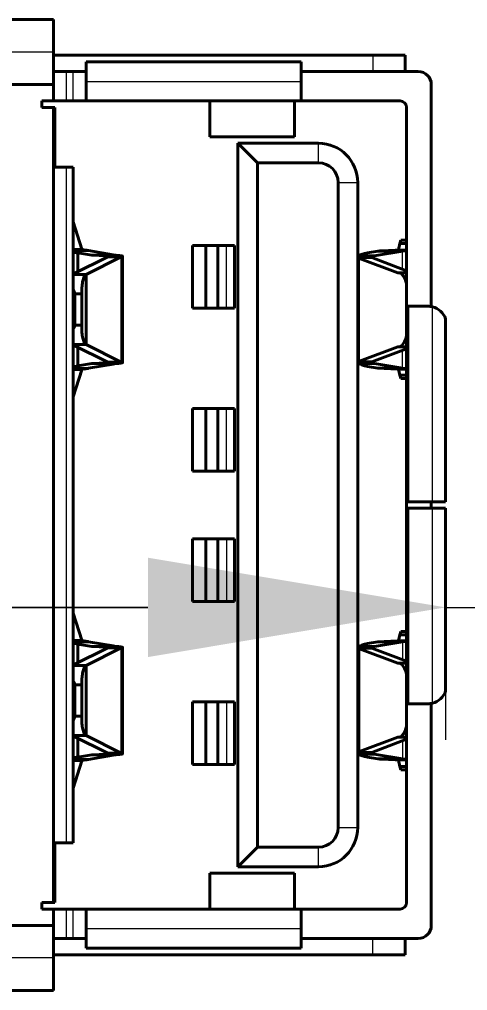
# Model space of a CAD drawing. Header units: inches. Extents: x 2.43 to 8.4, y 3.17 to 7.37.
# Drawn here: x 4.03 to 4.301, y 3.231 to 3.818 of the extents above; entities that cross this region are included whole.
import ezdxf

# ---------------------------------------------------------------- set-up
doc = ezdxf.new("R2010")
doc.units = ezdxf.units.IN
doc.header["$LTSCALE"] = 0.5
doc.header["$MEASUREMENT"] = 0
doc.header["$PDMODE"] = 33
doc.header["$PDSIZE"] = 0.03937
for name, color, linetype, lineweight in [('ANNOTATION_TEXT', 7, 'Continuous', 25), ('TANGENT_LINES', 7, 'Continuous', 15), ('Visible', 7, 'Continuous', 40)]:
    doc.layers.add(name, color=color, linetype=linetype, lineweight=lineweight)
doc.styles.add('Onshape-Standard-Dimension', font='')
doc.styles.get('Onshape-Standard-Dimension').set_extended_font_data('Noto Sans')
doc.dimstyles.new('Onshape-Standard$0', dxfattribs={"dimtxt": 0.12, "dimasz": 0.18, "dimexe": 0.08, "dimexo": 0.0625, "dimgap": 0.09, "dimtad": 0, "dimtih": 1, "dimtoh": 1, "dimdec": 3, "dimzin": 7, "dimdsep": 46, "dimtxsty": 'Onshape-Standard-Dimension', "dimcen": 0.09, "dimclrd": 7, "dimclre": 7, "dimclrt": 7, "dimadec": 1, "dimazin": 0, "dimtfac": 1, "dimtdec": 3, "dimtofl": 0, "dimtmove": 0, "dimatfit": 3, "dimfxl": 1, "dimtolj": 1, "dimtzin": 7, "dimlwd": 13, "dimlwe": 13, "dimarcsym": 1})

# ---------------------------------------------------------------- blocks, each defined once
blk = doc.blocks.new('*D4')
at = {"layer": 'ANNOTATION_TEXT', "color": 7, "lineweight": 13}
for p, q in [((3.60745, 3.52515), (3.60745, 3.54265)), ((3.78745, 3.46265), (4.10737, 3.46265)), ((4.10737, 3.46265), (3.78745, 3.46265)), ((4.28737, 3.46397), (4.28737, 3.38265)), ((4.28737, 3.46265), (4.46737, 3.46265))]:
    blk.add_line(p, q, dxfattribs=at)
at = {"layer": 'ANNOTATION_TEXT', "color": 7}
for points in [[(3.78745, 3.49265), (3.78745, 3.43265), (3.60745, 3.46265)], [(4.10737, 3.43265), (4.10737, 3.49265), (4.28737, 3.46265)]]:
    blk.add_solid(points, dxfattribs=at)
at = {"layer": 'Defpoints', "color": 0}
for p in [(4.28737, 3.52647), (3.60745, 3.46265), (4.28737, 3.46265)]:
    blk.add_point(p, dxfattribs=at)
at = {"layer": 'ANNOTATION_TEXT', "color": 7, "insert": (4.98318, 3.46265), "char_height": 0.12, "attachment_point": 5, "style": 'Onshape-Standard-Dimension'}
blk.add_mtext('\\A1;17.270 mm ', dxfattribs=at)

msp = doc.modelspace()

# ---------------------------------------------------------------- linework, layer by layer
at = {"layer": 'TANGENT_LINES'}
for p, q in [((4.050365, 3.798119), (3.932255, 3.798119)), ((4.243279, 3.796151), (4.243279, 3.786308)), ((4.058239, 3.768592), (4.058239, 3.786308)), ((4.062176, 3.768592), (4.062176, 3.786308)), ((4.07005, 3.780403), (4.199972, 3.780403)), ((4.210577, 3.73119), (4.210577, 3.743001)), ((4.058239, 3.320364), (4.058239, 3.728631)), ((4.062176, 3.320364), (4.062176, 3.728631)), ((4.222388, 3.719379), (4.234199, 3.719379)), ((4.154838, 3.643395), (4.154838, 3.68119)), ((4.235399, 3.611393), (4.235399, 3.673492)), ((4.244263, 3.673353), (4.244263, 3.675031)), ((4.26121, 3.666995), (4.26121, 3.67785)), ((4.279499, 3.526466), (4.279499, 3.644148)), ((4.26121, 3.607215), (4.26121, 3.617891)), ((4.244263, 3.610025), (4.244263, 3.611533)), ((4.154838, 3.54497), (4.154838, 3.582765)), ((4.279499, 3.404846), (4.279499, 3.522529)), ((4.154838, 3.504025), (4.154838, 3.46623)), ((4.235399, 3.437601), (4.235399, 3.375502)), ((4.244263, 3.438971), (4.244263, 3.437462)), ((4.26121, 3.44178), (4.26121, 3.431104)), ((4.154838, 3.4056), (4.154838, 3.367804)), ((4.26121, 3.382), (4.26121, 3.371145)), ((4.244263, 3.375642), (4.244263, 3.373963)), ((4.222388, 3.329615), (4.234199, 3.329615)), ((4.210577, 3.305993), (4.210577, 3.317804)), ((4.058239, 3.262686), (4.058239, 3.280403)), ((4.062176, 3.262686), (4.062176, 3.280403)), ((4.07005, 3.268592), (4.199972, 3.268592)), ((4.243279, 3.252844), (4.243279, 3.262686)), ((4.050365, 3.250875), (3.932255, 3.250875))]:
    msp.add_line(p, q, dxfattribs=at)
at = {"layer": 'Visible'}
for p, q in [((4.050365, 3.817804), (3.932255, 3.817804)), ((4.050365, 3.798119), (4.050365, 3.817804)), ((4.050365, 3.778434), (4.050365, 3.798119)), ((4.243279, 3.796151), (4.050365, 3.796151)), ((4.262964, 3.796151), (4.243279, 3.796151)), ((4.262964, 3.796151), (4.262964, 3.786308)), ((4.07005, 3.792214), (4.07005, 3.780403)), ((4.07005, 3.792214), (4.199972, 3.792214)), ((4.199972, 3.792214), (4.199972, 3.780403)), ((4.050365, 3.786308), (4.058239, 3.786308)), ((4.058239, 3.786308), (4.062176, 3.786308)), ((4.062176, 3.786308), (4.07005, 3.786308)), ((4.270838, 3.786308), (4.199972, 3.786308)), ((4.050365, 3.778434), (3.932255, 3.778434)), ((4.050365, 3.768592), (4.050365, 3.778434)), ((4.07005, 3.780403), (4.07005, 3.768592)), ((4.199972, 3.780403), (4.199972, 3.768592)), ((4.278712, 3.644255), (4.278712, 3.778434)), ((4.043294, 3.764655), (4.043294, 3.768592)), ((4.050365, 3.768592), (4.043294, 3.768592)), ((4.058239, 3.768592), (4.050365, 3.768592)), ((4.062176, 3.768592), (4.058239, 3.768592)), ((4.07005, 3.768592), (4.062176, 3.768592)), ((4.07005, 3.768592), (4.199972, 3.768592)), ((4.144854, 3.746938), (4.144854, 3.768592)), ((4.196035, 3.746938), (4.196035, 3.768592)), ((4.259814, 3.768592), (4.199972, 3.768592)), ((4.050365, 3.764655), (4.043294, 3.764655)), ((4.050365, 3.28434), (4.050365, 3.764655)), ((4.050405, 3.764655), (4.050365, 3.764655)), ((4.051168, 3.764655), (4.050405, 3.764655)), ((4.050405, 3.764655), (4.050405, 3.728631)), ((4.051168, 3.743001), (4.051168, 3.764655)), ((4.263751, 3.28434), (4.263751, 3.764655)), ((4.050405, 3.743001), (4.051168, 3.743001)), ((4.051168, 3.743001), (4.051168, 3.728631)), ((4.196035, 3.746938), (4.144854, 3.746938)), ((4.161758, 3.305993), (4.161758, 3.743001)), ((4.161758, 3.743001), (4.210577, 3.743001)), ((4.161758, 3.743001), (4.173569, 3.73119)), ((4.173569, 3.73119), (4.173569, 3.317804)), ((4.210577, 3.73119), (4.173569, 3.73119)), ((4.050405, 3.728631), (4.058239, 3.728631)), ((4.058239, 3.728631), (4.062176, 3.728631)), ((4.062176, 3.728631), (4.062192, 3.728631)), ((4.062192, 3.728631), (4.062192, 3.320364)), ((4.222388, 3.329615), (4.222388, 3.719379)), ((4.234199, 3.719379), (4.234199, 3.329615)), ((4.067342, 3.679013), (4.062192, 3.695442)), ((4.260229, 3.684438), (4.259786, 3.682354)), ((4.260229, 3.684438), (4.263749, 3.684438)), ((4.263751, 3.682359), (4.263749, 3.684438)), ((4.067697, 3.678798), (4.062192, 3.678798)), ((4.071485, 3.678156), (4.062192, 3.678156)), ((4.086454, 3.675626), (4.071485, 3.678156)), ((4.134375, 3.68119), (4.134375, 3.643395)), ((4.134375, 3.68119), (4.142332, 3.68119)), ((4.142332, 3.68119), (4.149621, 3.68119)), ((4.142332, 3.643395), (4.142332, 3.68119)), ((4.149621, 3.643395), (4.149621, 3.68119)), ((4.149621, 3.68119), (4.154838, 3.68119)), ((4.154838, 3.68119), (4.159814, 3.68119)), ((4.159814, 3.643395), (4.159814, 3.68119)), ((4.258866, 3.678493), (4.263751, 3.678493)), ((4.259786, 3.682354), (4.258886, 3.678534)), ((4.259786, 3.682354), (4.263751, 3.682354)), ((4.08308, 3.67445), (4.062453, 3.6641)), ((4.065108, 3.676749), (4.073574, 3.675319)), ((4.065108, 3.676749), (4.065108, 3.665432)), ((4.069999, 3.663774), (4.091274, 3.67445)), ((4.073574, 3.675319), (4.08234, 3.674904)), ((4.08801, 3.675319), (4.073574, 3.675319)), ((4.082344, 3.674904), (4.082344, 3.67408)), ((4.091274, 3.67445), (4.08308, 3.67445)), ((4.084222, 3.674699), (4.084063, 3.674641)), ((4.091274, 3.67445), (4.091613, 3.674517)), ((4.091646, 3.674517), (4.092109, 3.674714)), ((4.091646, 3.674517), (4.091646, 3.610699)), ((4.092109, 3.610501), (4.092109, 3.674714)), ((4.234539, 3.674181), (4.234539, 3.610691)), ((4.23502, 3.675025), (4.23454, 3.674223)), ((4.23454, 3.674223), (4.242416, 3.674223)), ((4.234627, 3.673948), (4.242686, 3.673948)), ((4.235019, 3.675035), (4.244255, 3.675035)), ((4.235399, 3.673492), (4.258492, 3.664828)), ((4.246348, 3.677844), (4.240091, 3.676807)), ((4.263751, 3.666041), (4.242699, 3.67394)), ((4.244257, 3.675035), (4.261212, 3.677845)), ((4.246347, 3.677855), (4.261208, 3.677855)), ((4.261211, 3.677855), (4.263813, 3.678031)), ((4.062453, 3.6641), (4.062178, 3.663961)), ((4.069894, 3.663748), (4.06218, 3.663748)), ((4.069999, 3.663774), (4.069999, 3.621441)), ((4.258492, 3.664828), (4.259684, 3.664828)), ((4.259684, 3.664828), (4.263751, 3.664828)), ((4.062231, 3.65458), (4.062231, 3.630635)), ((4.063166, 3.652026), (4.063166, 3.633189)), ((4.067336, 3.652025), (4.063166, 3.652025)), ((4.067334, 3.633189), (4.067334, 3.652026)), ((4.134375, 3.643395), (4.142332, 3.643395)), ((4.142332, 3.643395), (4.149621, 3.643395)), ((4.149621, 3.643395), (4.154838, 3.643395)), ((4.154838, 3.643395), (4.159814, 3.643395)), ((4.264539, 3.526466), (4.264539, 3.644576)), ((4.264539, 3.644576), (4.27635, 3.644576)), ((4.067337, 3.633189), (4.063166, 3.633189)), ((4.287373, 3.526466), (4.287373, 3.637005)), ((4.062178, 3.621254), (4.062453, 3.621115)), ((4.069894, 3.621494), (4.06218, 3.621494)), ((4.062453, 3.621115), (4.08308, 3.610766)), ((4.065108, 3.619783), (4.065108, 3.608466)), ((4.091274, 3.610766), (4.069999, 3.621441)), ((4.258492, 3.620058), (4.235399, 3.611393)), ((4.259684, 3.620058), (4.258492, 3.620058)), ((4.259684, 3.620058), (4.263751, 3.620058)), ((4.242699, 3.610946), (4.263751, 3.618844)), ((4.073574, 3.609897), (4.065108, 3.608466)), ((4.071485, 3.607059), (4.086454, 3.609589)), ((4.08234, 3.610311), (4.073574, 3.609897)), ((4.08801, 3.609897), (4.073574, 3.609897)), ((4.082344, 3.611135), (4.082344, 3.610311)), ((4.091274, 3.610766), (4.08308, 3.610766)), ((4.084063, 3.610574), (4.084222, 3.610516)), ((4.091613, 3.610699), (4.091274, 3.610766)), ((4.092109, 3.610501), (4.091646, 3.610699)), ((4.23454, 3.610662), (4.242416, 3.610662)), ((4.234627, 3.610941), (4.242686, 3.610941)), ((4.23503, 3.610014), (4.244316, 3.610014)), ((4.240091, 3.608252), (4.246404, 3.607206)), ((4.244316, 3.610014), (4.244262, 3.610025)), ((4.26121, 3.607215), (4.244316, 3.610014)), ((4.071485, 3.607049), (4.062192, 3.607049)), ((4.067697, 3.60641), (4.062192, 3.60641)), ((4.062192, 3.589773), (4.067342, 3.606202)), ((4.246404, 3.607206), (4.261262, 3.607206)), ((4.25887, 3.606564), (4.263751, 3.606564)), ((4.258886, 3.606523), (4.259788, 3.602904)), ((4.259788, 3.602904), (4.260229, 3.600934)), ((4.259788, 3.602904), (4.263751, 3.602904)), ((4.263774, 3.607025), (4.261261, 3.607195)), ((4.263749, 3.600934), (4.263751, 3.602904)), ((4.260229, 3.600934), (4.263749, 3.600934)), ((4.134375, 3.582765), (4.134375, 3.54497)), ((4.134375, 3.582765), (4.142332, 3.582765)), ((4.142332, 3.582765), (4.149621, 3.582765)), ((4.142332, 3.54497), (4.142332, 3.582765)), ((4.149621, 3.54497), (4.149621, 3.582765)), ((4.149621, 3.582765), (4.154838, 3.582765)), ((4.154838, 3.582765), (4.159814, 3.582765)), ((4.159814, 3.54497), (4.159814, 3.582765)), ((4.134375, 3.54497), (4.142332, 3.54497)), ((4.142332, 3.54497), (4.149621, 3.54497)), ((4.149621, 3.54497), (4.154838, 3.54497)), ((4.154838, 3.54497), (4.159814, 3.54497)), ((4.279499, 3.526466), (4.264539, 3.526466)), ((4.278712, 3.522529), (4.278712, 3.526466)), ((4.287373, 3.526466), (4.279499, 3.526466)), ((4.264539, 3.404419), (4.264539, 3.522529)), ((4.264539, 3.522529), (4.279499, 3.522529)), ((4.279499, 3.522529), (4.287373, 3.522529)), ((4.287373, 3.411989), (4.287373, 3.522529)), ((4.134375, 3.504025), (4.134375, 3.46623)), ((4.134375, 3.504025), (4.142332, 3.504025)), ((4.142332, 3.504025), (4.149621, 3.504025)), ((4.142332, 3.504025), (4.142332, 3.46623)), ((4.149621, 3.504025), (4.149621, 3.46623)), ((4.149621, 3.504025), (4.154838, 3.504025)), ((4.154838, 3.504025), (4.159814, 3.504025)), ((4.159814, 3.504025), (4.159814, 3.46623)), ((4.134375, 3.46623), (4.142332, 3.46623)), ((4.142332, 3.46623), (4.149621, 3.46623)), ((4.149621, 3.46623), (4.154838, 3.46623)), ((4.154838, 3.46623), (4.159814, 3.46623)), ((4.067342, 3.442793), (4.062192, 3.459222)), ((4.258886, 3.442472), (4.259788, 3.44609)), ((4.259788, 3.44609), (4.260229, 3.44806)), ((4.259788, 3.44609), (4.263751, 3.44609)), ((4.260229, 3.44806), (4.263749, 3.44806)), ((4.263749, 3.44806), (4.263751, 3.44609)), ((4.067697, 3.442578), (4.062192, 3.442578)), ((4.071485, 3.441936), (4.062192, 3.441936)), ((4.08308, 3.438229), (4.062453, 3.427879)), ((4.065108, 3.440529), (4.073574, 3.439098)), ((4.065108, 3.440529), (4.065108, 3.429212)), ((4.069999, 3.427554), (4.091274, 3.438229)), ((4.086454, 3.439406), (4.071485, 3.441936)), ((4.073574, 3.439098), (4.08234, 3.438684)), ((4.08801, 3.439098), (4.073574, 3.439098)), ((4.082344, 3.438684), (4.082344, 3.43786)), ((4.091274, 3.438229), (4.08308, 3.438229)), ((4.084222, 3.438478), (4.084063, 3.438421)), ((4.091274, 3.438229), (4.091613, 3.438296)), ((4.091646, 3.438296), (4.092109, 3.438494)), ((4.091646, 3.438296), (4.091646, 3.374478)), ((4.092109, 3.374281), (4.092109, 3.438494)), ((4.234539, 3.438304), (4.234539, 3.374805)), ((4.23454, 3.438338), (4.235031, 3.438971)), ((4.23454, 3.438338), (4.242416, 3.438338)), ((4.234627, 3.438057), (4.242686, 3.438057)), ((4.23503, 3.43898), (4.244273, 3.43898)), ((4.258492, 3.428937), (4.235399, 3.437601)), ((4.240091, 3.440743), (4.246404, 3.441789)), ((4.242699, 3.438048), (4.263751, 3.43015)), ((4.26121, 3.44178), (4.244277, 3.438974)), ((4.246404, 3.441799), (4.261262, 3.441799)), ((4.25887, 3.442438), (4.263751, 3.442438)), ((4.263774, 3.441969), (4.261261, 3.441799)), ((4.062453, 3.427879), (4.062178, 3.427741)), ((4.069894, 3.427528), (4.06218, 3.427528)), ((4.069999, 3.427554), (4.069999, 3.385221)), ((4.259684, 3.428937), (4.258492, 3.428937)), ((4.259684, 3.428937), (4.263751, 3.428937)), ((4.062231, 3.41836), (4.062231, 3.394415)), ((4.063166, 3.415805), (4.063166, 3.396969)), ((4.067336, 3.415805), (4.063166, 3.415805)), ((4.067334, 3.396969), (4.067334, 3.415805)), ((4.134375, 3.4056), (4.134375, 3.367804)), ((4.134375, 3.4056), (4.142332, 3.4056)), ((4.142332, 3.4056), (4.149621, 3.4056)), ((4.142332, 3.4056), (4.142332, 3.367804)), ((4.149621, 3.4056), (4.149621, 3.367804)), ((4.149621, 3.4056), (4.154838, 3.4056)), ((4.154838, 3.4056), (4.159814, 3.4056)), ((4.159814, 3.4056), (4.159814, 3.367804)), ((4.27635, 3.404419), (4.264539, 3.404419)), ((4.278712, 3.27056), (4.278712, 3.404739)), ((4.067337, 3.396969), (4.063166, 3.396969)), ((4.062178, 3.385034), (4.062453, 3.384895)), ((4.069894, 3.385273), (4.06218, 3.385273)), ((4.062453, 3.384895), (4.08308, 3.374545)), ((4.091274, 3.374545), (4.069999, 3.385221)), ((4.065108, 3.383563), (4.065108, 3.372245)), ((4.235399, 3.375502), (4.258492, 3.384166)), ((4.263751, 3.382953), (4.242699, 3.375055)), ((4.258492, 3.384166), (4.259684, 3.384166)), ((4.259684, 3.384166), (4.263751, 3.384166)), ((4.073574, 3.373676), (4.065108, 3.372245)), ((4.071485, 3.370839), (4.086454, 3.373368)), ((4.08234, 3.374091), (4.073574, 3.373676)), ((4.08801, 3.373676), (4.073574, 3.373676)), ((4.082344, 3.374914), (4.082344, 3.374091)), ((4.091274, 3.374545), (4.08308, 3.374545)), ((4.084063, 3.374353), (4.084222, 3.374296)), ((4.091613, 3.374478), (4.091274, 3.374545)), ((4.092109, 3.374281), (4.091646, 3.374478)), ((4.23454, 3.374776), (4.242416, 3.374776)), ((4.23502, 3.373969), (4.23454, 3.374771)), ((4.234627, 3.37505), (4.242686, 3.37505)), ((4.235019, 3.373969), (4.244255, 3.373969)), ((4.244257, 3.373959), (4.261209, 3.37115)), ((4.071485, 3.370829), (4.062192, 3.370829)), ((4.067697, 3.37019), (4.062192, 3.37019)), ((4.062192, 3.353552), (4.067342, 3.369982)), ((4.134375, 3.367804), (4.142332, 3.367804)), ((4.142332, 3.367804), (4.149621, 3.367804)), ((4.149621, 3.367804), (4.154838, 3.367804)), ((4.154838, 3.367804), (4.159814, 3.367804)), ((4.246348, 3.37115), (4.240091, 3.372187)), ((4.246347, 3.37115), (4.261208, 3.37115)), ((4.258866, 3.370508), (4.263751, 3.370508)), ((4.259786, 3.366641), (4.258886, 3.37046)), ((4.261208, 3.37114), (4.263813, 3.370964)), ((4.260229, 3.364557), (4.259786, 3.366641)), ((4.259786, 3.366641), (4.263751, 3.366641)), ((4.260229, 3.364557), (4.263749, 3.364557)), ((4.263751, 3.366636), (4.263749, 3.364557)), ((4.050405, 3.320364), (4.050405, 3.28434)), ((4.058239, 3.320364), (4.050405, 3.320364)), ((4.051168, 3.320364), (4.051168, 3.305993)), ((4.062176, 3.320364), (4.058239, 3.320364)), ((4.062192, 3.320364), (4.062176, 3.320364)), ((4.161758, 3.305993), (4.173569, 3.317804)), ((4.173569, 3.317804), (4.210577, 3.317804)), ((4.051168, 3.305993), (4.050405, 3.305993)), ((4.051168, 3.28434), (4.051168, 3.305993)), ((4.210577, 3.305993), (4.161758, 3.305993)), ((4.144854, 3.302056), (4.144854, 3.280403)), ((4.196035, 3.302056), (4.144854, 3.302056)), ((4.196035, 3.302056), (4.196035, 3.280403)), ((4.050365, 3.28434), (4.043294, 3.28434)), ((4.043294, 3.28434), (4.043294, 3.280403)), ((4.043294, 3.280403), (4.050365, 3.280403)), ((4.050405, 3.28434), (4.050365, 3.28434)), ((4.050365, 3.27056), (4.050365, 3.280403)), ((4.050365, 3.280403), (4.058239, 3.280403)), ((4.051168, 3.28434), (4.050405, 3.28434)), ((4.058239, 3.280403), (4.062176, 3.280403)), ((4.062176, 3.280403), (4.07005, 3.280403)), ((4.07005, 3.280403), (4.199972, 3.280403)), ((4.07005, 3.280403), (4.07005, 3.268592)), ((4.199972, 3.280403), (4.259814, 3.280403)), ((4.199972, 3.280403), (4.199972, 3.268592)), ((4.050365, 3.27056), (3.932255, 3.27056)), ((4.050365, 3.250875), (4.050365, 3.27056)), ((4.07005, 3.268592), (4.07005, 3.256781)), ((4.199972, 3.268592), (4.199972, 3.256781)), ((4.058239, 3.262686), (4.050365, 3.262686)), ((4.062176, 3.262686), (4.058239, 3.262686)), ((4.07005, 3.262686), (4.062176, 3.262686)), ((4.199972, 3.262686), (4.270838, 3.262686)), ((4.262964, 3.252844), (4.262964, 3.262686)), ((4.07005, 3.256781), (4.199972, 3.256781)), ((4.243279, 3.252844), (4.050365, 3.252844)), ((4.050365, 3.23119), (4.050365, 3.250875)), ((4.262964, 3.252844), (4.243279, 3.252844)), ((4.050365, 3.23119), (3.932255, 3.23119))]:
    msp.add_line(p, q, dxfattribs=at)
at = {"layer": 'Visible', "flags": 128}
for points in [[(4.084219, 3.610508), (4.084219, 3.610508), (4.08396, 3.610442), (4.083313, 3.610377), (4.082344, 3.610311)], [(4.084219, 3.374288), (4.084219, 3.374288), (4.08396, 3.374222), (4.083313, 3.374156), (4.082344, 3.374091)]]:
    msp.add_lwpolyline(points, dxfattribs=at)
at = {"layer": 'Visible'}
for centre, radius, start, end in [((4.270838, 3.778434), 0.007874, 360, 90), ((4.259814, 3.764655), 0.003937, 360, 90), ((4.210577, 3.719379), 0.023622, 0, 90), ((4.210577, 3.719379), 0.011811, 360, 90), ((4.27635, 3.632765), 0.011811, 74.53399, 90), ((4.27635, 3.632765), 0.011811, 21.03947, 74.53399), ((4.27635, 3.41623), 0.011811, 285.46601, 338.96053), ((4.27635, 3.41623), 0.011811, 270, 285.46601), ((4.210577, 3.329615), 0.023622, 270, 0), ((4.210577, 3.329615), 0.011811, 270, 360), ((4.259814, 3.28434), 0.003937, 270, 360), ((4.270838, 3.27056), 0.007874, 270, 360)]:
    msp.add_arc(centre, radius, start, end, dxfattribs=at)
at = {"layer": 'Visible', "extrusion": (0, 0, -1)}
for centre, major_axis, ratio, start_param, end_param in [((4.071423, 3.679042), (0.004088, 0), 0.1406747, 2.7178646, 3.0923186), ((4.254951, 3.678555), (0.003937, 0), 0.1487839, 0.0349066, 0.1056017), ((4.246349, 3.67419), (0.003937, 0), 0.1675096, 2.7663448, 3.1849481), ((4.246349, 3.674163), (0.003937, 0), 0.1515782, 2.7576202, 2.7664779), ((4.06215, 3.652246), (0, -0.011666), 0.0071492, 3.6650827, 4.5108486), ((4.216416, 3.657306), (0.152914, 0), 0.1465769, 3.4318611, 3.4343084), ((4.06215, 3.63297), (0, -0.011666), 0.0071492, 4.9139294, 5.7596953), ((4.216416, 3.627909), (0.152914, 0), 0.1465769, 2.8488769, 2.8513242), ((4.246349, 3.610691), (0.003937, 0), 0.1711407, 3.0984917, 3.516854), ((4.246349, 3.610723), (0.003937, 0), 0.1515782, 3.5167194, 3.5255651), ((4.071423, 3.606174), (0.004088, 0), 0.1406792, 3.1908664, 3.5653215), ((4.254951, 3.606504), (0.003937, 0), 0.1406027, 6.1865609, 6.2482787), ((4.071423, 3.442821), (0.004088, 0), 0.1406804, 2.7178646, 3.0923186), ((4.246349, 3.438304), (-0.011811, 0), 0.1711407, 6.1607074, 6.2975561), ((4.246349, 3.438272), (-0.011811, 0), 0.1515782, 5.8992129, 6.1607551), ((4.246349, 3.438086), (-0.011811, 0), 0.2652118, 0.2894594, 1.012291), ((4.282294, 3.174087), (0.42993, 0), 0.6248694, 4.6288112, 4.6536096), ((4.254951, 3.444437), (-0.011811, 0), 0.2652118, 4.1486796, 4.1538838), ((4.06215, 3.416025), (0, -0.011666), 0.0071492, 3.6650827, 4.5108486), ((4.216416, 3.421086), (0.152914, 0), 0.1465769, 3.4318611, 3.4343084), ((4.06215, 3.396749), (0, -0.011666), 0.0071492, 4.9139294, 5.7596953), ((4.216416, 3.391688), (0.152914, 0), 0.1465769, 2.8488769, 2.8513242), ((4.246349, 3.374805), (-0.011811, 0), 0.1675096, 6.2687359, 6.4056614), ((4.246349, 3.374832), (-0.011811, 0), 0.1515782, 0.1224289, 0.3839724), ((4.246349, 3.374844), (-0.011811, 0), 0.2652054, 5.2708943, 5.9970543), ((4.071423, 3.369953), (0.004088, 0), 0.1406804, 3.1908664, 3.5653215), ((4.282699, 3.643006), (0.436594, 0), 0.6248694, 1.6296071, 1.6541562)]:
    msp.add_ellipse(centre, major_axis=major_axis, ratio=ratio, start_param=start_param, end_param=end_param, dxfattribs=at)
at = {"layer": 'Visible'}
for centre, major_axis, ratio, start_param, end_param in [((4.059624, 3.648913), (0.048047, 0), 0.6282907, 1.3213305, 1.369674), ((4.282699, 3.405988), (0.436594, 0), 0.6248694, 1.6296071, 1.6541562), ((4.071367, 3.679482), (0.011933, 0), 0.2689784, 3.8227929, 4.1603069), ((4.10692, 2.15265), (0, 1.524173), 0.2804008, 0.0535076, 0.055812), ((4.080203, 3.672901), (0.011906, 0), 0.2689784, 0.8556924, 1.0180797), ((4.246349, 3.67419), (-0.011811, 0), 0.1675096, 6.2687359, 6.4056614), ((4.246349, 3.674163), (-0.011811, 0), 0.1515782, 0.1224289, 0.3839724), ((4.246349, 3.674151), (-0.011811, 0), 0.2652054, 5.2708943, 5.997059), ((4.071367, 3.605733), (0.011933, 0), 0.2689784, 2.1228784, 2.4603924), ((4.10692, 5.132565), (0, 1.524173), 0.2804008, 3.0857806, 3.088085), ((4.080203, 3.612315), (0.011906, 0), 0.2689784, 5.2651056, 5.4274929), ((4.246349, 3.610691), (-0.011811, 0), 0.1711407, 6.1607082, 6.2975477), ((4.246349, 3.610723), (-0.011811, 0), 0.1515782, 5.8992129, 6.1607559), ((4.246349, 3.610908), (-0.011811, 0), 0.2652118, 0.289464, 1.012291), ((4.059624, 3.636302), (0.048047, 0), 0.6282907, 4.9135113, 4.9618549), ((4.282294, 3.874908), (0.42993, 0), 0.6248694, 4.6288112, 4.6536096), ((4.254951, 3.604558), (-0.011811, 0), 0.2652118, 4.1486796, 4.1538836), ((4.071367, 3.443262), (0.011933, 0), 0.2689784, 3.8227929, 4.1603069), ((4.059624, 3.412693), (0.048047, 0), 0.6282907, 1.3213305, 1.369674), ((4.10692, 1.91643), (0, 1.524173), 0.2804008, 0.0535076, 0.055812), ((4.080203, 3.43668), (0.011906, 0), 0.2689784, 0.8556924, 1.0180797), ((4.246349, 3.438304), (0.003937, 0), 0.1711407, 3.0984691, 3.5168485), ((4.246349, 3.438272), (0.003937, 0), 0.1515782, 3.5167139, 3.5255652), ((4.254951, 3.442491), (0.003937, 0), 0.1406027, 6.1865609, 6.2482787), ((4.10692, 4.896344), (0, 1.524173), 0.2804008, 3.0857806, 3.088085), ((4.080203, 3.376094), (0.011906, 0), 0.2689784, 5.2651056, 5.4274929), ((4.246349, 3.374805), (0.003937, 0), 0.1675096, 2.7663398, 3.1849481), ((4.246349, 3.374832), (0.003937, 0), 0.1515782, 2.7576202, 2.7664728), ((4.071367, 3.369513), (0.011933, 0), 0.2689784, 2.1228784, 2.4603924), ((4.059624, 3.400081), (0.048047, 0), 0.6282907, 4.9135113, 4.9618549), ((4.254951, 3.37044), (0.003937, 0), 0.1487839, 0.0349066, 0.1056018)]:
    msp.add_ellipse(centre, major_axis=major_axis, ratio=ratio, start_param=start_param, end_param=end_param, dxfattribs=at)
for points, knots in [([(4.069222, 3.678493), (4.068851, 3.67855), (4.068218, 3.678647), (4.06785, 3.678754), (4.067697, 3.678798)], [0, 0, 0, 0, 0.5853629, 1, 1, 1, 1]), ([(4.258866, 3.678487), (4.25876, 3.678464), (4.258498, 3.678408), (4.257731, 3.67836), (4.257266, 3.67834), (4.257038, 3.678331)], [0, 0, 0, 0, 0.2601283, 0.6365952, 1, 1, 1, 1]), ([(4.082344, 3.674904), (4.082676, 3.674882), (4.083279, 3.674843), (4.083945, 3.67479), (4.084142, 3.674731), (4.084219, 3.674707)], [0, 0, 0, 0, 0.4268709, 0.7761427, 1, 1, 1, 1]), ([(4.092109, 3.674714), (4.092109, 3.674715), (4.092115, 3.674727), (4.091493, 3.67502), (4.090167, 3.675116), (4.08878, 3.675246), (4.08801, 3.675319)], [0, 0, 0, 0, 0.0156148, 0.22592, 0.5700246, 1, 1, 1, 1]), ([(4.242416, 3.674223), (4.242502, 3.674326), (4.242704, 3.67457), (4.24333, 3.674816), (4.244251, 3.675024), (4.244258, 3.675025), (4.244258, 3.675025)], [0, 0, 0, 0, 0.2565116, 0.6094314, 0.9808775, 1, 1, 1, 1]), ([(4.06734, 3.652026), (4.06736, 3.6533), (4.067397, 3.655784), (4.067836, 3.659178), (4.068394, 3.661753), (4.069454, 3.663493), (4.069789, 3.663685), (4.069898, 3.663748)], [0, 0, 0, 0, 0.2599837, 0.5066103, 0.7271532, 0.9107779, 1, 1, 1, 1]), ([(4.259684, 3.664828), (4.260345, 3.664387), (4.261798, 3.663418), (4.263227, 3.660054), (4.263637, 3.658477), (4.263821, 3.657768)], [0, 0, 0, 0, 0.3148872, 0.6920183, 1, 1, 1, 1]), ([(4.06225, 3.654581), (4.062517, 3.654163), (4.063038, 3.653349), (4.063124, 3.652459), (4.063166, 3.652026)], [0, 0, 0, 0, 0.5131499, 1, 1, 1, 1]), ([(4.063166, 3.633189), (4.063124, 3.632756), (4.063038, 3.631866), (4.062517, 3.631052), (4.06225, 3.630634)], [0, 0, 0, 0, 0.4868501, 1, 1, 1, 1]), ([(4.069898, 3.621467), (4.069515, 3.621853), (4.06865, 3.622724), (4.067942, 3.625455), (4.067463, 3.628517), (4.067332, 3.632431), (4.067338, 3.633016), (4.06734, 3.633189)], [0, 0, 0, 0, 0.1721852, 0.3883404, 0.6333077, 0.8913104, 1, 1, 1, 1]), ([(4.263809, 3.62707), (4.26372, 3.626711), (4.263478, 3.62574), (4.262299, 3.622214), (4.260271, 3.620265), (4.259821, 3.620106), (4.259684, 3.620058)], [0, 0, 0, 0, 0.2085041, 0.5656459, 0.8672254, 1, 1, 1, 1]), ([(4.08801, 3.609897), (4.08878, 3.609969), (4.090167, 3.6101), (4.091493, 3.610196), (4.092115, 3.610489), (4.092109, 3.6105), (4.092109, 3.610501)], [0, 0, 0, 0, 0.4299754, 0.77408, 0.9843852, 1, 1, 1, 1]), ([(4.23454, 3.610663), (4.234554, 3.610607), (4.234583, 3.610487), (4.234726, 3.61031), (4.234918, 3.610124), (4.23503, 3.610014)], [0, 0, 0, 0, 0.2695808, 0.5730541, 1, 1, 1, 1]), ([(4.244262, 3.610025), (4.244018, 3.610076), (4.243527, 3.610178), (4.242747, 3.610362), (4.242515, 3.610574), (4.242416, 3.610663)], [0, 0, 0, 0, 0.3632385, 0.7297078, 1, 1, 1, 1]), ([(4.067697, 3.606417), (4.067955, 3.606484), (4.068465, 3.606618), (4.068971, 3.606688), (4.069222, 3.606723)], [0, 0, 0, 0, 0.5049665, 1, 1, 1, 1]), ([(4.257038, 3.606722), (4.257375, 3.606707), (4.257985, 3.60668), (4.25865, 3.606623), (4.258811, 3.60658), (4.25887, 3.606564)], [0, 0, 0, 0, 0.4412638, 0.7972681, 1, 1, 1, 1]), ([(4.069222, 3.442272), (4.068851, 3.442329), (4.068218, 3.442427), (4.06785, 3.442533), (4.067697, 3.442578)], [0, 0, 0, 0, 0.5853629, 1, 1, 1, 1]), ([(4.082344, 3.438684), (4.082676, 3.438662), (4.083279, 3.438622), (4.083945, 3.43857), (4.084142, 3.43851), (4.084219, 3.438487)], [0, 0, 0, 0, 0.4268709, 0.7761427, 1, 1, 1, 1]), ([(4.092109, 3.438494), (4.092109, 3.438495), (4.092115, 3.438506), (4.091493, 3.438799), (4.090167, 3.438895), (4.08878, 3.439026), (4.08801, 3.439098)], [0, 0, 0, 0, 0.0156148, 0.22592, 0.5700246, 1, 1, 1, 1]), ([(4.244278, 3.438964), (4.24394, 3.438901), (4.243322, 3.438786), (4.242637, 3.438565), (4.242479, 3.438402), (4.242416, 3.438338)], [0, 0, 0, 0, 0.4228807, 0.7727186, 1, 1, 1, 1]), ([(4.257038, 3.442273), (4.257375, 3.442288), (4.257985, 3.442315), (4.25865, 3.442372), (4.258811, 3.442415), (4.25887, 3.442431)], [0, 0, 0, 0, 0.4412638, 0.7972681, 1, 1, 1, 1]), ([(4.06734, 3.415806), (4.06736, 3.41708), (4.067397, 3.419563), (4.067836, 3.422957), (4.068394, 3.425532), (4.069454, 3.427273), (4.069789, 3.427465), (4.069898, 3.427528)], [0, 0, 0, 0, 0.2599837, 0.5066103, 0.7271532, 0.9107779, 1, 1, 1, 1]), ([(4.263809, 3.421925), (4.26372, 3.422283), (4.263478, 3.423255), (4.262299, 3.42678), (4.260271, 3.42873), (4.259821, 3.428889), (4.259684, 3.428937)], [0, 0, 0, 0, 0.2085041, 0.5656459, 0.8672254, 1, 1, 1, 1]), ([(4.06225, 3.418361), (4.062517, 3.417943), (4.063038, 3.417129), (4.063124, 3.416239), (4.063166, 3.415805)], [0, 0, 0, 0, 0.5131499, 1, 1, 1, 1]), ([(4.063166, 3.396969), (4.063124, 3.396535), (4.063038, 3.395645), (4.062517, 3.394831), (4.06225, 3.394414)], [0, 0, 0, 0, 0.4868501, 1, 1, 1, 1]), ([(4.069898, 3.385247), (4.069515, 3.385633), (4.06865, 3.386503), (4.067942, 3.389235), (4.067463, 3.392296), (4.067332, 3.396211), (4.067338, 3.396795), (4.06734, 3.396969)], [0, 0, 0, 0, 0.1721852, 0.3883404, 0.6333077, 0.8913104, 1, 1, 1, 1]), ([(4.259684, 3.384166), (4.260345, 3.384608), (4.261798, 3.385577), (4.263227, 3.388941), (4.263637, 3.390518), (4.263821, 3.391227)], [0, 0, 0, 0, 0.3148872, 0.6920183, 1, 1, 1, 1]), ([(4.08801, 3.373676), (4.08878, 3.373749), (4.090167, 3.373879), (4.091493, 3.373975), (4.092115, 3.374268), (4.092109, 3.37428), (4.092109, 3.374281)], [0, 0, 0, 0, 0.4299754, 0.77408, 0.9843852, 1, 1, 1, 1]), ([(4.242416, 3.374771), (4.242496, 3.37467), (4.242686, 3.374429), (4.243439, 3.374154), (4.24398, 3.374032), (4.244258, 3.373969)], [0, 0, 0, 0, 0.2614086, 0.6210659, 1, 1, 1, 1]), ([(4.067697, 3.370197), (4.067955, 3.370264), (4.068465, 3.370397), (4.068971, 3.370468), (4.069222, 3.370502)], [0, 0, 0, 0, 0.5049665, 1, 1, 1, 1]), ([(4.258866, 3.370508), (4.25876, 3.370531), (4.258498, 3.370586), (4.257731, 3.370635), (4.257266, 3.370655), (4.257038, 3.370664)], [0, 0, 0, 0, 0.2601284, 0.6365954, 1, 1, 1, 1])]:
    msp.add_open_spline(points, degree=3, knots=knots, dxfattribs=at)

# ---------------------------------------------------------------- dimensions: what is measured, and where the dimension line sits
at = {"layer": 'ANNOTATION_TEXT'}
dim = msp.add_linear_dim(base=(4.287373, 3.462652), p1=(3.607452, 3.462652, 1.643622), p2=(4.287373, 3.526466, 1.77748), angle=0, dimstyle='Onshape-Standard$0', override={"dimdec": 3, "dimlfac": 25.4, "dimzin": 7, "dimlunit": 2, "dimpost": '<> mm ', "dimtp": 0, "dimtm": 0, "dimtdec": 3, "dimtzin": 7}, dxfattribs=at)
dim.commit()
dim.dimension.update_dxf_attribs({"geometry": '*D4', "text_midpoint": (4.983177, 3.462652), "dimtype": 160})

doc.saveas('drawing.dxf')
